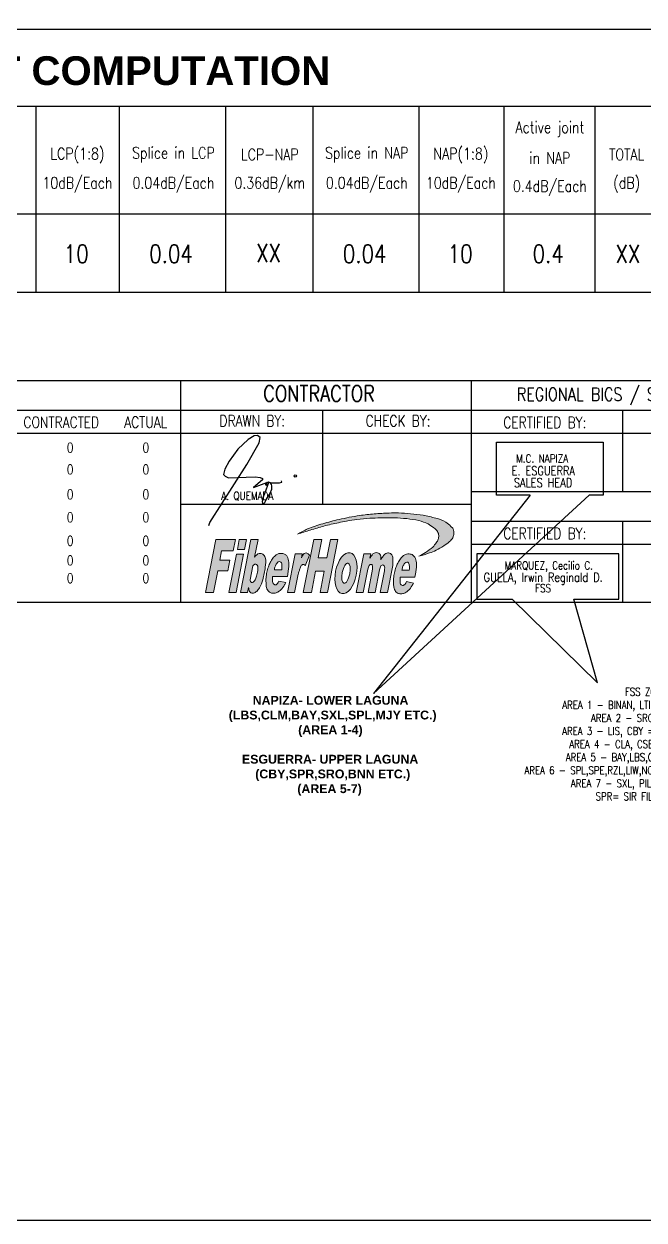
# Model space of a CAD drawing. Extents: x -663610 to -207124, y 70878 to 297551.
# Drawn here: x -262057 to -261789, y 83763 to 84280 of the extents above; entities that cross this region are included whole.
import ezdxf
from ezdxf.enums import TextEntityAlignment as Align

# ---------------------------------------------------------------- set-up
doc = ezdxf.new("R2010")
doc.units = 0
doc.header["$LTSCALE"] = 0.3
doc.linetypes.add('DASH', pattern=[0.35, 0.25, -0.1])
doc.layers.get('0').update_dxf_attribs({"linetype": 'CONTINUOUS'})
for name, color, linetype in [('BASEMAP', 7, 'CONTINUOUS'), ('NOTES', 2, 'CONTINUOUS'), ('Per page (Future LCP)', 7, 'CONTINUOUS'), ('Per page (Future NAP)', 7, 'CONTINUOUS'), ('Per page (Grounding)', 7, 'CONTINUOUS'), ('Per page (LCP)', 7, 'CONTINUOUS'), ('Per page (NAP)', 7, 'CONTINUOUS'), ('Per page (ODN FOC span)', 7, 'CONTINUOUS'), ('Per page (SF FOC span)', 7, 'CONTINUOUS'), ('Print', 7, 'CONTINUOUS')]:
    doc.layers.add(name, color=color, linetype=linetype)
doc.styles.add('ROMANS', font='ROMANS.SHX', dxfattribs={"width": 0.8, "height": 2})
doc.styles.add('WMF-Arial Unicode MS0', font='')
doc.styles.get('WMF-Arial Unicode MS0').set_extended_font_data('Arial Unicode MS', bold=True)

# ---------------------------------------------------------------- blocks, each defined once
blk = doc.blocks.new('A$C0CA50FC0')
at = {"layer": 'Per page (Grounding)', "color": 143, "ltscale": 2, "true_color": 0x7aafdf}
blk.add_lwpolyline([(145.12, 141.06), (3343.05, 141.06), (3343.05, 1296.12), (145.12, 1296.12)], close=True, dxfattribs=at)
blk = doc.blocks.new('new FH logo')
at = {"lineweight": 0, "ltscale": 0.3}
h = blk.add_hatch(color=20, dxfattribs=at)
edge = h.paths.add_edge_path()
edge.add_spline(control_points=[(31527258.11, 3771242.73), (31527258.89, 3771242.91), (31527260.15, 3771243.36), (31527262, 3771244.05), (31527263.47, 3771244.94), (31527264.74, 3771245.79), (31527265.51, 3771246.64), (31527265.79, 3771247.46), (31527265.8, 3771248.14), (31527265.64, 3771248.82), (31527264.97, 3771249.46), (31527263.84, 3771250.49), (31527261.66, 3771251.18), (31527259.06, 3771251.8), (31527256.31, 3771252.08), (31527253.82, 3771252.31), (31527251.15, 3771252.24), (31527248.3, 3771252.08), (31527244.61, 3771251.69), (31527240.83, 3771250.91), (31527237.01, 3771249.95), (31527233.91, 3771248.97), (31527232.15, 3771248.02), (31527231.42, 3771247.63)], knot_values=[0, 0, 0, 0, 3.493341, 5.830224, 8.63185, 10.986874, 12.525834, 13.582978, 14.67754, 15.485978, 16.55739, 18.628179, 22.148149, 26.320741, 30.377705, 34.244564, 37.265733, 42.036848, 46.76885, 53.490698, 58.907287, 64.043548, 67.652792, 67.652792, 67.652792, 67.652792], degree=3, periodic=0)
edge.add_spline(control_points=[(31527231.42, 3771247.63), (31527232.36, 3771247.91), (31527234.29, 3771248.49), (31527237.26, 3771249.45), (31527239.96, 3771250), (31527242.37, 3771250.54), (31527244.67, 3771250.87), (31527247.15, 3771251.13), (31527249.89, 3771251.15), (31527252.59, 3771251.27), (31527255.41, 3771251.02), (31527257.91, 3771250.69), (31527259.95, 3771249.99), (31527261.28, 3771249.11), (31527262.24, 3771248.31), (31527262.5, 3771247.33), (31527262.39, 3771246.43), (31527261.86, 3771245.6), (31527261.01, 3771244.52), (31527259.64, 3771243.61), (31527258.59, 3771242.97), (31527258.1, 3771242.73)], knot_values=[0, 0, 0, 0, 4.28823, 8.807913, 13.673121, 16.317808, 19.659604, 23.821358, 27.222577, 31.666708, 35.641324, 39.595165, 42.731936, 44.946508, 46.601623, 48.010296, 49.189552, 50.495453, 52.243503, 55.209418, 57.599332, 57.599332, 57.599332, 57.599332], degree=3, periodic=0)
for points in [[(31527214.34, 3771241.89), (31527214.73, 3771243.9), (31527217.3, 3771243.9), (31527217.79, 3771246.4), (31527213.51, 3771246.4), (31527211.22, 3771234.79), (31527212.94, 3771234.79), (31527213.88, 3771239.57), (31527216.08, 3771239.57), (31527216.54, 3771241.89)], [(31527235.95, 3771242.38), (31527236.74, 3771246.4), (31527234.99, 3771246.4), (31527232.7, 3771234.79), (31527234.46, 3771234.79), (31527235.38, 3771239.47), (31527237.29, 3771239.47), (31527236.37, 3771234.79), (31527238.02, 3771234.79), (31527240.31, 3771246.4), (31527238.66, 3771246.4), (31527237.87, 3771242.38)]]:
    blk.add_hatch(color=160, dxfattribs=at).paths.add_polyline_path(points)
h = blk.add_hatch(color=160, dxfattribs=at)
h.paths.add_polyline_path([(31527216.33, 3771234.79), (31527217.93, 3771234.79), (31527219.58, 3771243.19), (31527217.99, 3771243.19)])
h.paths.add_polyline_path([(31527218.2, 3771244.25), (31527219.79, 3771244.25), (31527220.22, 3771246.4), (31527218.62, 3771246.4)])
h = blk.add_hatch(color=160, dxfattribs=at)
edge = h.paths.add_edge_path()
edge.add_line((31527221.99, 3771242.55), (31527222.75, 3771246.4))
edge.add_line((31527222.75, 3771246.4), (31527221.15, 3771246.4))
edge.add_line((31527221.15, 3771246.4), (31527218.86, 3771234.79))
edge.add_line((31527218.86, 3771234.79), (31527220.46, 3771234.79))
edge.add_line((31527220.46, 3771234.79), (31527220.68, 3771235.89))
edge.add_spline(control_points=[(31527220.68, 3771235.89), (31527220.66, 3771235.73), (31527220.77, 3771235.33), (31527220.94, 3771234.72), (31527221.43, 3771234.65), (31527221.91, 3771234.55), (31527222.54, 3771235.08), (31527223.3, 3771236.02), (31527223.95, 3771237.87), (31527224.31, 3771240.08), (31527224.59, 3771242.07), (31527223.93, 3771243.29), (31527222.79, 3771243.5), (31527222.3, 3771242.91), (31527221.99, 3771242.55)], knot_values=[0, 0, 0, 0, 0.497057, 1.274783, 1.553706, 1.922049, 2.718195, 3.73966, 5.627687, 8.435308, 10.560173, 11.476601, 12.264033, 13.582764, 13.582764, 13.582764, 13.582764], degree=3, periodic=0)
edge = h.paths.add_edge_path(flags=16)
edge.add_spline(control_points=[(31527221.61, 3771240.6), (31527221.75, 3771240.77), (31527221.97, 3771241.04), (31527222.49, 3771240.94), (31527222.79, 3771240.39), (31527222.67, 3771239.48), (31527222.5, 3771238.47), (31527222.2, 3771237.63), (31527221.86, 3771237.2), (31527221.57, 3771236.96), (31527221.35, 3771237), (31527221.13, 3771237.03), (31527221.05, 3771237.31), (31527221, 3771237.49), (31527221.01, 3771237.57)], knot_values=[0, 0, 0, 0, 0.602303, 0.961372, 1.379264, 2.348202, 3.628477, 4.489417, 4.955205, 5.318248, 5.486212, 5.613401, 5.968044, 6.194702, 6.194702, 6.194702, 6.194702], degree=3, periodic=0)
edge.add_line((31527221.01, 3771237.57), (31527221.61, 3771240.6))
h = blk.add_hatch(color=160, dxfattribs=at)
edge = h.paths.add_edge_path()
edge.add_spline(control_points=[(31527229.21, 3771238.26), (31527229.48, 3771240.08), (31527229.53, 3771240.61), (31527229.55, 3771241.39), (31527229.4, 3771242.07), (31527229.19, 3771242.7), (31527228.8, 3771243.09), (31527228.37, 3771243.34), (31527227.89, 3771243.39), (31527227.29, 3771243.38), (31527226.6, 3771243), (31527225.96, 3771242.31), (31527225.45, 3771241.4), (31527224.97, 3771240.38), (31527224.67, 3771239.25), (31527224.48, 3771238.08), (31527224.5, 3771237.02), (31527224.52, 3771236.2), (31527224.71, 3771235.6), (31527224.89, 3771235.13), (31527225.31, 3771234.78), (31527225.81, 3771234.6), (31527226.44, 3771234.61), (31527227.11, 3771234.83), (31527227.89, 3771235.44), (31527228.48, 3771236.19), (31527228.78, 3771236.79), (31527228.85, 3771236.98)], knot_values=[0.039619, 0.039619, 0.039619, 0.039619, 1.227178, 2.402564, 3.410085, 4.304108, 5.233089, 5.76701, 6.438226, 7.326101, 8.368022, 9.771169, 11.424365, 12.904114, 14.686251, 16.538873, 18.063959, 19.319385, 20.089102, 20.846194, 21.467943, 22.414091, 23.093397, 24.19742, 25.417281, 27.418241, 28.316762, 28.316762, 28.316762, 28.316762], degree=3, periodic=0)
edge.add_line((31527228.85, 3771236.98), (31527227.35, 3771237.29))
edge.add_spline(control_points=[(31527227.35, 3771237.29), (31527227.29, 3771237.18), (31527227.17, 3771236.91), (31527226.96, 3771236.61), (31527226.69, 3771236.47), (31527226.46, 3771236.46), (31527226.14, 3771236.59), (31527225.93, 3771236.98), (31527225.92, 3771237.56), (31527225.92, 3771238), (31527225.93, 3771238.26)], knot_values=[0.007512, 0.007512, 0.007512, 0.007512, 0.540647, 1.317228, 1.515308, 1.878947, 2.29791, 2.931047, 3.678598, 4.843717, 4.843717, 4.843717, 4.843717], degree=3, periodic=0)
edge.add_line((31527225.93, 3771238.26), (31527229.21, 3771238.26))
edge = h.paths.add_edge_path(flags=16)
edge.add_spline(control_points=[(31527226.33, 3771239.78), (31527226.37, 3771240.02), (31527226.46, 3771240.52), (31527226.77, 3771241.09), (31527227.13, 3771241.54), (31527227.62, 3771241.61), (31527227.93, 3771241.29), (31527227.97, 3771240.88), (31527228.02, 3771240.39), (31527227.99, 3771240.01), (31527227.96, 3771239.78)], knot_values=[0, 0, 0, 0, 1.043694, 2.212668, 2.855693, 3.490592, 4.071145, 4.600994, 5.246736, 6.254427, 6.254427, 6.254427, 6.254427], degree=3, periodic=0)
edge.add_line((31527227.96, 3771239.78), (31527226.33, 3771239.78))
h = blk.add_hatch(color=160, dxfattribs=at)
edge = h.paths.add_edge_path()
edge.add_spline(control_points=[(31527234.03, 3771242.98), (31527234.01, 3771243.01), (31527233.86, 3771243.19), (31527233.59, 3771243.49), (31527233.05, 3771243.48), (31527232.61, 3771243.09), (31527232.35, 3771242.7), (31527232.29, 3771242.42)], knot_values=[0.073393, 0.073393, 0.073393, 0.073393, 0.224714, 1.101763, 1.674209, 2.378928, 3.622498, 3.622498, 3.622498, 3.622498], degree=3, periodic=0)
edge.add_spline(control_points=[(31527232.28, 3771242.37), (31527232.28, 3771242.39), (31527232.28, 3771242.41), (31527232.29, 3771242.42)], knot_values=[0, 0, 0, 0, 0.073393, 0.073393, 0.073393, 0.073393], degree=3, periodic=0)
edge.add_line((31527232.29, 3771242.42), (31527232.45, 3771243.26))
edge.add_line((31527232.45, 3771243.26), (31527230.91, 3771243.26))
edge.add_line((31527230.91, 3771243.26), (31527229.24, 3771234.79))
edge.add_line((31527229.24, 3771234.79), (31527230.78, 3771234.79))
edge.add_line((31527230.78, 3771234.79), (31527231.58, 3771238.81))
edge.add_spline(control_points=[(31527231.58, 3771238.81), (31527231.63, 3771239.03), (31527231.8, 3771239.45), (31527231.96, 3771240.05), (31527232.15, 3771240.5), (31527232.32, 3771240.81), (31527232.55, 3771240.94), (31527232.76, 3771240.95), (31527232.96, 3771240.86), (31527233.04, 3771240.74), (31527233.07, 3771240.65)], knot_values=[0, 0, 0, 0, 0.967622, 1.990874, 2.688701, 3.15205, 3.452163, 3.809574, 4.019941, 4.40627, 4.40627, 4.40627, 4.40627], degree=3, periodic=0)
edge.add_line((31527233.07, 3771240.65), (31527234.03, 3771242.98))
h = blk.add_hatch(color=160, dxfattribs=at)
edge = h.paths.add_edge_path()
edge.add_ellipse((31527242.07, 3771239.02), major_axis=(-0.89, -4.49), ratio=0.506466, start_angle=0, end_angle=360)
edge = h.paths.add_edge_path(flags=16)
edge.add_ellipse((31527242.07, 3771239.02), major_axis=(-0.44, -2.23), ratio=0.365028, start_angle=0, end_angle=360)
h = blk.add_hatch(color=160, dxfattribs=at)
edge = h.paths.add_edge_path()
edge.add_spline(control_points=[(31527249.74, 3771241.94), (31527249.75, 3771242.22), (31527249.77, 3771242.65), (31527249.56, 3771243.19), (31527249.2, 3771243.49), (31527248.73, 3771243.59), (31527248.18, 3771243.45), (31527247.75, 3771242.95), (31527247.41, 3771242.58), (31527247.33, 3771242.31)], knot_values=[0, 0, 0, 0, 0.816872, 1.307081, 1.659803, 2.179381, 2.674159, 3.277347, 4.124936, 4.124936, 4.124936, 4.124936], degree=3, periodic=0)
edge.add_line((31527247.33, 3771242.31), (31527247.51, 3771243.24))
edge.add_line((31527247.51, 3771243.24), (31527245.96, 3771243.24))
edge.add_line((31527245.96, 3771243.24), (31527244.3, 3771234.79))
edge.add_line((31527244.3, 3771234.79), (31527245.85, 3771234.79))
edge.add_line((31527245.85, 3771234.79), (31527246.86, 3771239.91))
edge.add_spline(control_points=[(31527246.86, 3771239.91), (31527246.94, 3771240.19), (31527247.01, 3771240.6), (31527247.39, 3771240.99), (31527247.69, 3771240.94), (31527247.94, 3771240.73), (31527247.94, 3771240.34), (31527247.93, 3771240.06), (31527247.92, 3771239.92)], knot_values=[0, 0, 0, 0, 0.892288, 1.199529, 1.508996, 1.698501, 2.133414, 2.556092, 2.556092, 2.556092, 2.556092], degree=3, periodic=0)
edge.add_line((31527247.92, 3771239.92), (31527246.91, 3771234.79))
edge.add_line((31527246.91, 3771234.79), (31527248.46, 3771234.79))
edge.add_line((31527248.46, 3771234.79), (31527249.44, 3771239.78))
edge.add_spline(control_points=[(31527249.44, 3771239.78), (31527249.52, 3771240.06), (31527249.6, 3771240.47), (31527249.97, 3771240.86), (31527250.28, 3771240.81), (31527250.52, 3771240.59), (31527250.63, 3771240.13), (31527250.52, 3771239.78), (31527250.51, 3771239.56)], knot_values=[0, 0, 0, 0, 0.892288, 1.199529, 1.508996, 1.698501, 2.161195, 2.802313, 2.802313, 2.802313, 2.802313], degree=3, periodic=0)
edge.add_line((31527250.51, 3771239.56), (31527249.57, 3771234.79))
edge.add_line((31527249.57, 3771234.79), (31527251.17, 3771234.79))
edge.add_line((31527251.17, 3771234.79), (31527252.34, 3771240.74))
edge.add_spline(control_points=[(31527252.34, 3771240.74), (31527252.36, 3771241.34), (31527252.45, 3771242.11), (31527252.22, 3771243.03), (31527251.88, 3771243.4), (31527251.44, 3771243.49), (31527251.01, 3771243.44), (31527250.55, 3771243.22), (31527250.16, 3771242.65), (31527249.85, 3771242.24), (31527249.74, 3771241.94)], knot_values=[0, 0, 0, 0, 1.79184, 2.305867, 2.802297, 3.196475, 3.604745, 4.083067, 4.67973, 5.621086, 5.621086, 5.621086, 5.621086], degree=3, periodic=0)
h = blk.add_hatch(color=160, dxfattribs=at)
edge = h.paths.add_edge_path()
edge.add_spline(control_points=[(31527257.23, 3771238.13), (31527257.51, 3771239.94), (31527257.56, 3771240.48), (31527257.57, 3771241.25), (31527257.43, 3771241.94), (31527257.21, 3771242.57), (31527256.82, 3771242.95), (31527256.4, 3771243.21), (31527255.91, 3771243.26), (31527255.31, 3771243.25), (31527254.62, 3771242.87), (31527253.98, 3771242.17), (31527253.47, 3771241.27), (31527253, 3771240.25), (31527252.69, 3771239.11), (31527252.51, 3771237.95), (31527252.52, 3771236.89), (31527252.55, 3771236.07), (31527252.74, 3771235.46), (31527252.92, 3771235), (31527253.33, 3771234.64), (31527253.83, 3771234.47), (31527254.46, 3771234.48), (31527255.13, 3771234.7), (31527255.92, 3771235.31), (31527256.5, 3771236.06), (31527256.8, 3771236.66), (31527256.87, 3771236.85)], knot_values=[0.039619, 0.039619, 0.039619, 0.039619, 1.227178, 2.402564, 3.410085, 4.304108, 5.233089, 5.76701, 6.438226, 7.326101, 8.368022, 9.771169, 11.424365, 12.904114, 14.686251, 16.538873, 18.063959, 19.319385, 20.089102, 20.846194, 21.467943, 22.414091, 23.093397, 24.19742, 25.417281, 27.418241, 28.316762, 28.316762, 28.316762, 28.316762], degree=3, periodic=0)
edge.add_line((31527256.87, 3771236.85), (31527255.37, 3771237.16))
edge.add_spline(control_points=[(31527255.37, 3771237.16), (31527255.32, 3771237.05), (31527255.19, 3771236.78), (31527254.99, 3771236.48), (31527254.71, 3771236.34), (31527254.48, 3771236.33), (31527254.16, 3771236.45), (31527253.95, 3771236.84), (31527253.94, 3771237.43), (31527253.94, 3771237.86), (31527253.96, 3771238.13)], knot_values=[0.007512, 0.007512, 0.007512, 0.007512, 0.540647, 1.317228, 1.515308, 1.878947, 2.29791, 2.931047, 3.678598, 4.843717, 4.843717, 4.843717, 4.843717], degree=3, periodic=0)
edge.add_line((31527253.96, 3771238.13), (31527257.23, 3771238.13))
edge = h.paths.add_edge_path(flags=16)
edge.add_spline(control_points=[(31527254.35, 3771239.65), (31527254.39, 3771239.88), (31527254.48, 3771240.38), (31527254.8, 3771240.96), (31527255.16, 3771241.41), (31527255.64, 3771241.48), (31527255.95, 3771241.15), (31527255.99, 3771240.75), (31527256.04, 3771240.25), (31527256.01, 3771239.88), (31527255.99, 3771239.65)], knot_values=[0, 0, 0, 0, 1.043694, 2.212668, 2.855693, 3.490592, 4.071145, 4.600994, 5.246736, 6.254427, 6.254427, 6.254427, 6.254427], degree=3, periodic=0)
edge.add_line((31527255.99, 3771239.65), (31527254.35, 3771239.65))
at = {"color": 160, "lineweight": 0, "ltscale": 0.3}
for points in [[(31527213.51, 3771246.4), (31527211.22, 3771234.79)], [(31527217.79, 3771246.4), (31527217.3, 3771243.9)], [(31527218.62, 3771246.4), (31527218.2, 3771244.25)], [(31527221.15, 3771246.4), (31527218.86, 3771234.79)], [(31527220.22, 3771246.4), (31527219.79, 3771244.25)], [(31527222.75, 3771246.4), (31527221.99, 3771242.55)], [(31527234.99, 3771246.4), (31527232.7, 3771234.79)], [(31527236.74, 3771246.4), (31527235.95, 3771242.38)], [(31527238.66, 3771246.4), (31527237.87, 3771242.38)], [(31527240.31, 3771246.4), (31527238.02, 3771234.79)], [(31527214.73, 3771243.9), (31527214.34, 3771241.89)], [(31527214.34, 3771241.89), (31527216.54, 3771241.89)], [(31527214.73, 3771243.9), (31527217.3, 3771243.9)], [(31527216.54, 3771241.89), (31527216.08, 3771239.57)], [(31527217.99, 3771243.19), (31527216.33, 3771234.79)], [(31527219.58, 3771243.19), (31527217.93, 3771234.79)], [(31527217.99, 3771243.19), (31527219.58, 3771243.19)], [(31527218.2, 3771244.25), (31527219.79, 3771244.25)], [(31527230.91, 3771243.26), (31527229.24, 3771234.79)], [(31527230.91, 3771243.26), (31527232.45, 3771243.26)], [(31527232.45, 3771243.26), (31527232.29, 3771242.42)], [(31527234.03, 3771242.98), (31527233.07, 3771240.65)], [(31527235.95, 3771242.38), (31527237.87, 3771242.38)], [(31527245.96, 3771243.24), (31527244.3, 3771234.79)], [(31527245.96, 3771243.24), (31527247.51, 3771243.24)], [(31527247.51, 3771243.24), (31527247.33, 3771242.31)], [(31527213.88, 3771239.57), (31527212.94, 3771234.79)], [(31527213.88, 3771239.57), (31527216.08, 3771239.57)], [(31527221.6, 3771240.6), (31527221.01, 3771237.57)], [(31527226.33, 3771239.78), (31527227.96, 3771239.78)], [(31527235.38, 3771239.47), (31527234.46, 3771234.79)], [(31527235.38, 3771239.47), (31527237.29, 3771239.47)], [(31527237.29, 3771239.47), (31527236.37, 3771234.79)], [(31527246.86, 3771239.91), (31527245.85, 3771234.79)], [(31527247.92, 3771239.92), (31527246.91, 3771234.79)], [(31527249.44, 3771239.78), (31527248.46, 3771234.79)], [(31527250.51, 3771239.56), (31527249.57, 3771234.79)], [(31527252.34, 3771240.74), (31527251.17, 3771234.79)], [(31527254.35, 3771239.65), (31527255.99, 3771239.65)], [(31527225.93, 3771238.26), (31527229.21, 3771238.26)], [(31527227.35, 3771237.29), (31527228.85, 3771236.98)], [(31527231.58, 3771238.81), (31527230.78, 3771234.79)], [(31527253.96, 3771238.13), (31527257.23, 3771238.13)], [(31527255.37, 3771237.16), (31527256.87, 3771236.85)], [(31527211.22, 3771234.79), (31527212.94, 3771234.79)], [(31527216.33, 3771234.79), (31527217.93, 3771234.79)], [(31527218.86, 3771234.79), (31527220.46, 3771234.79)], [(31527220.68, 3771235.89), (31527220.46, 3771234.79)], [(31527229.24, 3771234.79), (31527230.78, 3771234.79)], [(31527232.7, 3771234.79), (31527234.46, 3771234.79)], [(31527236.37, 3771234.79), (31527238.02, 3771234.79)], [(31527244.3, 3771234.79), (31527245.85, 3771234.79)], [(31527246.91, 3771234.79), (31527248.46, 3771234.79)], [(31527249.57, 3771234.79), (31527251.17, 3771234.79)]]:
    blk.add_lwpolyline(points, dxfattribs=at)
at = {"color": 5, "lineweight": 0, "ltscale": 0.3}
for points in [[(31527213.51, 3771246.4), (31527217.79, 3771246.4)], [(31527218.62, 3771246.4), (31527220.22, 3771246.4)], [(31527221.15, 3771246.4), (31527222.75, 3771246.4)], [(31527234.99, 3771246.4), (31527236.74, 3771246.4)], [(31527238.66, 3771246.4), (31527240.31, 3771246.4)]]:
    blk.add_lwpolyline(points, dxfattribs=at)
at = {"color": 160, "lineweight": 0, "ltscale": 0.3}
for major_axis, ratio in [((-0.89, -4.49), 0.506466), ((-0.44, -2.23), 0.365028)]:
    blk.add_ellipse((31527242.07, 3771239.02), major_axis=major_axis, ratio=ratio, dxfattribs=at)
at = {"color": 20, "lineweight": 0, "ltscale": 0.3}
for points, knots in [([(31527231.42, 3771247.63), (31527232.15, 3771248.02), (31527233.91, 3771248.97), (31527237.01, 3771249.95), (31527240.83, 3771250.91), (31527244.61, 3771251.69), (31527248.3, 3771252.08), (31527251.15, 3771252.24), (31527253.82, 3771252.31), (31527256.31, 3771252.08), (31527259.06, 3771251.8), (31527261.66, 3771251.18), (31527263.84, 3771250.49), (31527264.97, 3771249.46), (31527265.64, 3771248.82), (31527265.8, 3771248.14), (31527265.79, 3771247.46), (31527265.51, 3771246.64), (31527264.74, 3771245.79), (31527263.47, 3771244.94), (31527262, 3771244.05), (31527260.15, 3771243.36), (31527258.89, 3771242.91), (31527258.11, 3771242.73)], [0, 0, 0, 0, 3.609243, 8.745504, 14.162094, 20.883942, 25.615944, 30.387058, 33.408228, 37.275087, 41.332051, 45.504643, 49.024613, 51.095402, 52.166813, 52.975252, 54.069813, 55.126958, 56.665918, 59.020941, 61.822567, 64.15945, 67.652792, 67.652792, 67.652792, 67.652792]), ([(31527231.42, 3771247.63), (31527232.36, 3771247.91), (31527234.29, 3771248.49), (31527237.26, 3771249.45), (31527239.96, 3771250), (31527242.37, 3771250.54), (31527244.67, 3771250.87), (31527247.15, 3771251.13), (31527249.89, 3771251.15), (31527252.59, 3771251.27), (31527255.41, 3771251.02), (31527257.91, 3771250.69), (31527259.95, 3771249.99), (31527261.28, 3771249.11), (31527262.24, 3771248.31), (31527262.5, 3771247.33), (31527262.39, 3771246.43), (31527261.86, 3771245.6), (31527261.01, 3771244.52), (31527259.64, 3771243.61), (31527258.59, 3771242.97), (31527258.1, 3771242.73)], [0, 0, 0, 0, 4.28823, 8.807913, 13.673121, 16.317808, 19.659604, 23.821358, 27.222577, 31.666708, 35.641324, 39.595165, 42.731936, 44.946508, 46.601623, 48.010296, 49.189552, 50.495453, 52.243503, 55.209418, 57.599332, 57.599332, 57.599332, 57.599332])]:
    blk.add_open_spline(points, degree=3, knots=knots, dxfattribs=at)
at = {"color": 160, "lineweight": 0, "ltscale": 0.3, "end_tangent": (0.103665, 0.994612)}
for points in [[(31527221.99, 3771242.55), (31527223.03, 3771243.36), (31527223.8, 3771243.21), (31527224.32, 3771242.45), (31527224.34, 3771240.33), (31527223.8, 3771237.57), (31527223.09, 3771235.82), (31527222.45, 3771235.03), (31527221.76, 3771234.62), (31527221.4, 3771234.65), (31527221.13, 3771234.72), (31527220.75, 3771235.4), (31527220.68, 3771235.89)], [(31527221.61, 3771240.6), (31527222.08, 3771240.97), (31527222.43, 3771240.91), (31527222.67, 3771240.56), (31527222.68, 3771239.59), (31527222.43, 3771238.33), (31527222.11, 3771237.54), (31527221.81, 3771237.17), (31527221.5, 3771236.99), (31527221.34, 3771237), (31527221.21, 3771237.03), (31527221.04, 3771237.34), (31527221.01, 3771237.57)]]:
    blk.add_spline(points, degree=3, dxfattribs=at)
at = {"color": 160, "lineweight": 0, "ltscale": 0.3}
for points, knots in [([(31527229.21, 3771238.26), (31527229.48, 3771240.08), (31527229.53, 3771240.61), (31527229.55, 3771241.39), (31527229.4, 3771242.07), (31527229.19, 3771242.7), (31527228.8, 3771243.09), (31527228.37, 3771243.34), (31527227.89, 3771243.39), (31527227.29, 3771243.38), (31527226.6, 3771243), (31527225.96, 3771242.31), (31527225.45, 3771241.4), (31527224.97, 3771240.38), (31527224.67, 3771239.25), (31527224.48, 3771238.08), (31527224.5, 3771237.02), (31527224.52, 3771236.2), (31527224.71, 3771235.6), (31527224.89, 3771235.13), (31527225.31, 3771234.78), (31527225.81, 3771234.6), (31527226.44, 3771234.61), (31527227.11, 3771234.83), (31527227.89, 3771235.44), (31527228.48, 3771236.19), (31527228.78, 3771236.79), (31527228.85, 3771236.98)], [0.039619, 0.039619, 0.039619, 0.039619, 1.227178, 2.402564, 3.410085, 4.304108, 5.233089, 5.76701, 6.438226, 7.326101, 8.368022, 9.771169, 11.424365, 12.904114, 14.686251, 16.538873, 18.063959, 19.319385, 20.089102, 20.846194, 21.467943, 22.414091, 23.093397, 24.19742, 25.417281, 27.418241, 28.316762, 28.316762, 28.316762, 28.316762]), ([(31527232.28, 3771242.37), (31527232.33, 3771242.67), (31527232.59, 3771243.08), (31527233.05, 3771243.48), (31527233.59, 3771243.49), (31527233.86, 3771243.19), (31527234.01, 3771243.01), (31527234.03, 3771242.98)], [0, 0, 0, 0, 1.316963, 2.021682, 2.594128, 3.471177, 3.622498, 3.622498, 3.622498, 3.622498]), ([(31527257.23, 3771238.13), (31527257.51, 3771239.94), (31527257.56, 3771240.48), (31527257.57, 3771241.25), (31527257.43, 3771241.94), (31527257.21, 3771242.57), (31527256.82, 3771242.95), (31527256.4, 3771243.21), (31527255.91, 3771243.26), (31527255.31, 3771243.25), (31527254.62, 3771242.87), (31527253.98, 3771242.17), (31527253.47, 3771241.27), (31527253, 3771240.25), (31527252.69, 3771239.11), (31527252.51, 3771237.95), (31527252.52, 3771236.89), (31527252.55, 3771236.07), (31527252.74, 3771235.46), (31527252.92, 3771235), (31527253.33, 3771234.64), (31527253.83, 3771234.47), (31527254.46, 3771234.48), (31527255.13, 3771234.7), (31527255.92, 3771235.31), (31527256.5, 3771236.06), (31527256.8, 3771236.66), (31527256.87, 3771236.85)], [0.039619, 0.039619, 0.039619, 0.039619, 1.227178, 2.402564, 3.410085, 4.304108, 5.233089, 5.76701, 6.438226, 7.326101, 8.368022, 9.771169, 11.424365, 12.904114, 14.686251, 16.538873, 18.063959, 19.319385, 20.089102, 20.846194, 21.467943, 22.414091, 23.093397, 24.19742, 25.417281, 27.418241, 28.316762, 28.316762, 28.316762, 28.316762]), ([(31527226.33, 3771239.78), (31527226.37, 3771240.02), (31527226.46, 3771240.52), (31527226.77, 3771241.09), (31527227.13, 3771241.54), (31527227.62, 3771241.61), (31527227.93, 3771241.29), (31527227.97, 3771240.88), (31527228.02, 3771240.39), (31527227.99, 3771240.01), (31527227.96, 3771239.78)], [0, 0, 0, 0, 1.043694, 2.212668, 2.855693, 3.490592, 4.071145, 4.600994, 5.246736, 6.254427, 6.254427, 6.254427, 6.254427]), ([(31527254.35, 3771239.65), (31527254.39, 3771239.88), (31527254.48, 3771240.38), (31527254.8, 3771240.96), (31527255.16, 3771241.41), (31527255.64, 3771241.48), (31527255.95, 3771241.15), (31527255.99, 3771240.75), (31527256.04, 3771240.25), (31527256.01, 3771239.88), (31527255.99, 3771239.65)], [0, 0, 0, 0, 1.043694, 2.212668, 2.855693, 3.490592, 4.071145, 4.600994, 5.246736, 6.254427, 6.254427, 6.254427, 6.254427]), ([(31527225.93, 3771238.26), (31527225.92, 3771238), (31527225.92, 3771237.56), (31527225.93, 3771236.98), (31527226.14, 3771236.59), (31527226.46, 3771236.46), (31527226.69, 3771236.47), (31527226.96, 3771236.61), (31527227.17, 3771236.91), (31527227.29, 3771237.18), (31527227.35, 3771237.29)], [0.007512, 0.007512, 0.007512, 0.007512, 1.172631, 1.920183, 2.553319, 2.972283, 3.335922, 3.534002, 4.310582, 4.843717, 4.843717, 4.843717, 4.843717]), ([(31527253.96, 3771238.13), (31527253.94, 3771237.86), (31527253.94, 3771237.43), (31527253.95, 3771236.84), (31527254.16, 3771236.45), (31527254.48, 3771236.33), (31527254.71, 3771236.34), (31527254.99, 3771236.48), (31527255.19, 3771236.78), (31527255.32, 3771237.05), (31527255.37, 3771237.16)], [0.007512, 0.007512, 0.007512, 0.007512, 1.172631, 1.920183, 2.553319, 2.972283, 3.335922, 3.534002, 4.310582, 4.843717, 4.843717, 4.843717, 4.843717])]:
    blk.add_open_spline(points, degree=3, knots=knots, dxfattribs=at)
at = {"color": 160, "lineweight": 0, "ltscale": 0.3, "start_tangent": (0.292675, 0.956212)}
blk.add_spline([(31527247.33, 3771242.31), (31527247.8, 3771243.01), (31527248.25, 3771243.42), (31527248.73, 3771243.55), (31527249.23, 3771243.43), (31527249.5, 3771243.21), (31527249.7, 3771242.76), (31527249.74, 3771241.94)], degree=3, dxfattribs=at)
at = {"color": 160, "lineweight": 0, "ltscale": 0.3}
for points, start_tangent, end_tangent in [([(31527249.74, 3771241.94), (31527250.22, 3771242.75), (31527250.61, 3771243.21), (31527251.04, 3771243.42), (31527251.44, 3771243.47), (31527251.82, 3771243.38), (31527252.17, 3771243.02), (31527252.33, 3771242.53), (31527252.34, 3771240.74)], (0.335133, 0.942171), (-0.026752, -0.999642)), ([(31527233.07, 3771240.65), (31527232.92, 3771240.87), (31527232.79, 3771240.93), (31527232.54, 3771240.92), (31527232.36, 3771240.81), (31527232.18, 3771240.55), (31527232, 3771240.11), (31527231.78, 3771239.44), (31527231.58, 3771238.81)], (-0.377372, 0.926062), (-0.248026, -0.968753)), ([(31527246.86, 3771239.91), (31527247.18, 3771240.74), (31527247.41, 3771240.94), (31527247.72, 3771240.9), (31527247.86, 3771240.77), (31527247.93, 3771240.34), (31527247.92, 3771239.92)], (0.276555, 0.960998), (-0.034685, -0.999398)), ([(31527249.44, 3771239.78), (31527249.76, 3771240.61), (31527249.99, 3771240.81), (31527250.3, 3771240.77), (31527250.44, 3771240.64), (31527250.58, 3771240.2), (31527250.51, 3771239.56)], (0.276555, 0.960998), (-0.034685, -0.999398))]:
    blk.add_spline(points, degree=3, dxfattribs=dict(at, start_tangent=start_tangent, end_tangent=end_tangent))
blk = doc.blocks.new('A$C133D4DB7')
at = {"ltscale": 2}
blk.add_lwpolyline([(0, 0), (0.49, 1.3), (16.51, 26.49), (21.78, 35.81), (22.24, 38.15), (21.06, 38.94), (19.67, 38.81), (17.04, 37.29), (12.63, 33.08), (8.8, 27.8), (6.89, 24.38), (6.43, 22.14), (7.14, 21.41), (8.5, 20.71), (20.03, 21.15), (22.27, 20.76), (23.24, 20.39), (23.24, 19.77), (19.35, 16.54), (25.11, 18.67), (24.61, 17.85), (24.6, 17.58), (24.97, 17.53), (25.3, 17.76), (25.74, 18.08), (25.67, 18.45), (25.11, 18.67), (26.03, 18.87), (24.18, 13.66), (23.45, 11.94), (23.15, 10.46), (23.24, 9.7), (23.43, 9.47), (23.79, 9.48), (24.3, 10.04), (24.96, 11.36), (26.07, 13.31), (26.96, 15.09), (27.24, 15.8), (27.28, 17.12), (27.09, 17.77), (26.74, 18.42), (26.01, 18.81), (26.94, 18.46), (28.48, 18.5), (30.54, 18.5), (31.62, 18.84), (31.48, 19.41)], dxfattribs=at)
blk.add_circle((37.41, 21.48), 0.518, dxfattribs=at)
blk = doc.blocks.new('A$C13587FC9')
at = {"color": 1, "ltscale": 2}
blk.add_blockref('A$C133D4DB7', (0, 0), dxfattribs=at)
at = {"insert": (5.42, 14.64), "char_height": 3.494, "width": 79.5411, "attachment_point": 1, "style": 'ROMANS'}
blk.add_mtext('A. QUEMADA', dxfattribs=at)
blk = doc.blocks.new('A$C30212AA8')
at = {"layer": 'BASEMAP', "color": 152, "ltscale": 2, "true_color": 0x2776bb}
for points in [[(130.42, 133.1), (115.94, 133.1), (115.94, 156.14), (162.08, 156.14), (162.08, 133.1), (155.99, 133.1)], [(130.42, 133.1), (62.62, 47.3), (155.99, 133.1)]]:
    blk.add_lwpolyline(points, dxfattribs=at)
at = {"color": 152, "ltscale": 2, "insert": (-23.71, 46.26), "char_height": 3.8249, "width": 141.4092, "attachment_point": 1, "style": 'WMF-Arial Unicode MS0'}
blk.add_mtext('\\pi34.09487;{\\fArial Unicode MS|b1|i0|c134|p32;\\C152;\\c12285479;NAPIZA- LOWER LAGUNA\\P\\pi23.71301;(\\C152;LBS,CLM,\\C152;\\c12285479;BAY,SXL,SPL,MJY ETC.) \\fArial Unicode MS|b1|i0|c0|p32;\\P\\pi53.76576;\\fArial Unicode MS|b1|i0|c134|p32;(AREA 1-4)\\P\\pi70.70458;\\C152;\\P\\pi29.45036;ESGUERRA- UPPER LAGUNA\\P\\pi35.1877;(CBY,SPR,SRO,BNN ETC.) \\P\\pi53.40148;(AREA 5-7)}', dxfattribs=at)
blk = doc.blocks.new('A$C0B2866FD')
at = {"layer": 'BASEMAP', "color": 152, "ltscale": 2, "true_color": 0x2776bb}
blk.add_lwpolyline([(15.31, 87.08), (52.17, 50.85), (42.01, 87.08), (61.42, 87.08), (61.42, 106.7), (0, 106.7), (0, 87.08), (15.31, 87.08)], dxfattribs=at)
at = {"layer": 'BASEMAP', "color": 152, "ltscale": 2, "true_color": 0x2776bb, "insert": (84.24, 48.67), "char_height": 3.3955, "width": 191.1034, "attachment_point": 2, "style": 'ROMANS'}
blk.add_mtext('FSS ZONES PER AREA\\PAREA 1 - BINAN, LTI, LII = SIR JOEDEL E. NARINAY\\PAREA 2 - SRO = SIR IRWIN D. GUELA\\PAREA 3 - LIS, CBY = SIR MARC ARBIE B. BAUTISTA\\PAREA 4 - CLA, CSE = SIR CECILIO C. MARQUEZ\\PAREA 5 - BAY,LBS,CLL,VTR = SIR DARYL L. TIBAR\\PAREA 6 - SPL,SPE,RZL,LIW,NCL,RAL,MJY = SIR NOLITO N. MARASIGAN\\PAREA 7 - SXL, PIL,MBA= SIR ERWIN E. AQUINO\\PSPR= SIR FILEMON M. DE LEON JR.', dxfattribs=at)

msp = doc.modelspace()

# ---------------------------------------------------------------- linework, layer by layer
for p, q in [((-262052.04, 84164.33), (-262052.04, 84244.85)), ((-262016.02, 84164.33), (-262016.02, 84244.85)), ((-261969.92, 84164.33), (-261969.92, 84244.85)), ((-261932.14, 84164.33), (-261932.14, 84244.85)), ((-261886.27, 84164.33), (-261886.27, 84244.85)), ((-261849.5, 84164.33), (-261849.5, 84244.85)), ((-261810.07, 84164.33), (-261810.07, 84244.85)), ((-262379.07, 84198.23), (-261961.75, 84198.23)), ((-261961.75, 84198.23), (-261781.79, 84198.23))]:
    msp.add_line(p, q)
at = {"ltscale": 0.3}
for p, q in [((-261989.64, 84126.04), (-261989.64, 84029.99)), ((-261989.64, 84126.04), (-261989.64, 84029.99)), ((-261863.79, 84126.04), (-261863.79, 84029.99)), ((-262450.3, 84113.23), (-261863.79, 84113.23)), ((-261928.09, 84113.23), (-261928.09, 84072.47)), ((-261863.79, 84113.23), (-261665.27, 84113.23)), ((-261798.3, 84113.21), (-261798.3, 84078.01)), ((-262238.82, 84103.27), (-261863.79, 84103.27)), ((-261863.79, 84103.27), (-261665.27, 84103.27)), ((-261989.64, 84072.47), (-261863.79, 84072.47)), ((-261798.3, 84065.2), (-261798.3, 84029.99))]:
    msp.add_line(p, q, dxfattribs=at)
at = {"color": 0, "lineweight": 0, "ltscale": 0.3}
msp.add_lwpolyline([(-262450.3, 84762.85), (-261403.35, 84762.85), (-261403.35, 84126.04), (-262450.3, 84126.04)], close=True, dxfattribs=at)
msp.add_lwpolyline([(-261781.79, 84277.96), (-262379.07, 84277.96), (-262379.07, 84164.33), (-261781.79, 84164.33)], close=True)
msp.add_lwpolyline([(-262379.07, 84244.85), (-261781.79, 84244.85)])
at = {"ltscale": 0.3}
msp.add_lwpolyline([(-262450.3, 84126.04), (-261403.35, 84126.04), (-261403.35, 84029.99), (-262450.3, 84029.99)], close=True, dxfattribs=at)
msp.add_lwpolyline([(-262450.3, 84126.04), (-261403.35, 84126.04), (-261403.35, 84029.99), (-262450.3, 84029.99)], close=True, dxfattribs=at)
for points in [[(-261863.79, 84078.01), (-261665.27, 84078.01)], [(-261863.79, 84065.2), (-261665.27, 84065.2)], [(-261863.79, 84055.25), (-261665.27, 84055.25)]]:
    msp.add_lwpolyline(points, dxfattribs=at)
at = {"layer": 'Print', "ltscale": 2}
msp.add_lwpolyline([(-262450.3, 84762.85), (-261403.35, 84762.85), (-261403.35, 84029.99), (-262450.3, 84029.99)], close=True, dxfattribs=at)

# ---------------------------------------------------------------- block references
at = {"color": 1, "xscale": 1.969441538443789, "yscale": 1.969441538443789, "zscale": 1.969441538443789}
msp.add_blockref('new FH logo', (-62352978.09, -7343192.13), dxfattribs=at)
at = {"layer": 'BASEMAP', "color": 152, "ltscale": 2, "true_color": 0x2776bb}
msp.add_blockref('A$C0CA50FC0', (-264594.38, 83621.59), dxfattribs=at)
at = {"layer": 'BASEMAP', "color": 3, "ltscale": 2}
msp.add_blockref('A$C30212AA8', (-261968.71, 83943.28), dxfattribs=at)
at = {"layer": 'NOTES', "color": 6, "ltscale": 2}
msp.add_blockref('A$C0B2866FD', (-261861.34, 83944.33), dxfattribs=at)
at = {"layer": 'Per page (Grounding)', "color": 30, "ltscale": 2, "true_color": 0xf8991e}
msp.add_blockref('A$C13587FC9', (-261977.33, 84063.26), dxfattribs=at)

# ---------------------------------------------------------------- texts
at = {"lineweight": 0, "style": 'WMF-Arial Unicode MS0'}
msp.add_text('LINK LOSS BUDGET COMPUTATION', height=12.4332, dxfattribs=at).set_placement((-262077.22, 84260.17), align=Align.MIDDLE)
at = {"linetype": 'DASH', "ltscale": 2, "style": 'ROMANS', "width": 0.8}
for s, height, p in [('Active joint', 4.9893, (-261829.72, 84234.93)), ('LCP(1:8)', 4.989, (-262034.17, 84223.86)), ('NAP(1:8)', 4.989, (-261868.24, 84223.86)), ('Splice in LCP', 4.9893, (-261992.63, 84223.86)), ('LCP-NAP', 4.989, (-261950.91, 84223.86)), ('Splice in NAP', 4.9893, (-261908.96, 84223.86)), ('in NAP', 4.989, (-261829.72, 84222.45)), ('TOTAL', 4.989, (-261796.5, 84223.86)), ('10dB/Each', 4.989, (-262034.17, 84211.23)), ('0.04dB/Each', 4.9893, (-261992.63, 84211.23)), ('0.36dB/km', 4.989, (-261950.91, 84211.23)), ('0.04dB/Each', 4.9893, (-261908.96, 84211.23)), ('10dB/Each', 4.989, (-261868.24, 84211.23)), ('0.4dB/Each', 4.989, (-261829.72, 84209.82)), ('(dB)', 4.989, (-261796.5, 84211.23)), ('10', 7.878, (-262034.71, 84180.86)), ('0.04', 7.878, (-261993.65, 84180.86)), ('XX', 7.878, (-261951.41, 84181.24)), ('0.04', 7.878, (-261909.88, 84180.86)), ('10', 7.878, (-261868.56, 84180.86)), ('0.4', 7.878, (-261830.46, 84180.86)), ('XX', 7.878, (-261795.93, 84180.86))]:
    msp.add_text(s, height=height, dxfattribs=at).set_placement(p, align=Align.MIDDLE)
at = {"style": 'ROMANS', "width": 0.8}
for s, p in [('M.C. NAPIZA', (-261844.31, 84090.48)), ('MARQUEZ, Cecilio C.', (-261849.31, 84044.26))]:
    msp.add_text(s, height=3.4938, rotation=360, dxfattribs=at).set_placement(p)
at = {"lineweight": 9, "attachment_point": 1, "style": 'ROMANS'}
for s, insert, char_height, width in [('CONTRACTOR', (-261953.75, 84123.93), 7.04, 263.3022), ('REGIONAL BICS / SALES(SME or HOME) TEAM', (-261844.08, 84122.93), 5.701, 213.2296), ('DRAWN BY:', (-261972.71, 84110.98), 4.852, 79.5411), ('CHECK BY:', (-261909.47, 84110.98), 4.852, 79.5411), ('CERTIFIED BY:', (-261849.87, 84110.27), 4.8514, 79.5242), ('\\pi-11.64588,l15.52784,t15.52784;E. ESGUERRA', (-261850.18, 84088.93), 3.882, 63.6328), ('SALES HEAD', (-261845.34, 84083.75), 3.882, 63.6328), ('CERTIFIED BY:', (-261849.87, 84062.25), 4.8514, 79.5242), ('\\pi-11.64588,l15.52784,t15.52784;GUELA, Irwin Reginald D.', (-261862.27, 84042.84), 3.882, 63.6328), ('\\pi20.78213;   FSS', (-261862.67, 84037.92), 3.4938, 57.2696)]:
    msp.add_mtext(s, dxfattribs=dict(at, insert=insert, char_height=char_height, width=width))
at = {"char_height": 4.852, "width": 79.5411, "attachment_point": 1, "style": 'ROMANS'}
for s, insert in [('CONTRACTED', (-262057.54, 84110.38)), ('ACTUAL', (-262013.92, 84110.4))]:
    msp.add_mtext(s, dxfattribs=dict(at, insert=insert))
at = {"layer": 'Per page (Future LCP)', "style": 'ROMANS', "width": 0.8}
for p in [(-262038.69, 84074.65), (-262005.95, 84074.65)]:
    msp.add_text('0', height=4.22, dxfattribs=at).set_placement(p)
at = {"layer": 'Per page (Future NAP)', "style": 'ROMANS', "width": 0.8}
for p in [(-262038.69, 84064.71), (-262005.95, 84064.71)]:
    msp.add_text('0', height=4.22, dxfattribs=at).set_placement(p)
at = {"layer": 'Per page (Grounding)', "style": 'ROMANS', "width": 0.8}
for p in [(-262038.69, 84054.53), (-262005.95, 84054.53)]:
    msp.add_text('0', height=4.22, dxfattribs=at).set_placement(p)
at = {"layer": 'Per page (LCP)', "style": 'ROMANS', "width": 0.8}
for p in [(-262038.69, 84094.88), (-262005.95, 84094.88)]:
    msp.add_text('0', height=4.22, dxfattribs=at).set_placement(p)
at = {"layer": 'Per page (NAP)', "style": 'ROMANS', "width": 0.8}
for p in [(-262038.69, 84085.44), (-262005.95, 84085.44)]:
    msp.add_text('0', height=4.22, dxfattribs=at).set_placement(p)
at = {"layer": 'Per page (ODN FOC span)', "style": 'ROMANS', "width": 0.8}
for p in [(-262038.69, 84046.05), (-262005.95, 84046.05)]:
    msp.add_text('0', height=4.22, dxfattribs=at).set_placement(p)
at = {"layer": 'Per page (SF FOC span)', "style": 'ROMANS', "width": 0.8}
for p in [(-262038.69, 84038.35), (-262005.95, 84038.35)]:
    msp.add_text('0', height=4.22, dxfattribs=at).set_placement(p)

doc.saveas('drawing.dxf')
